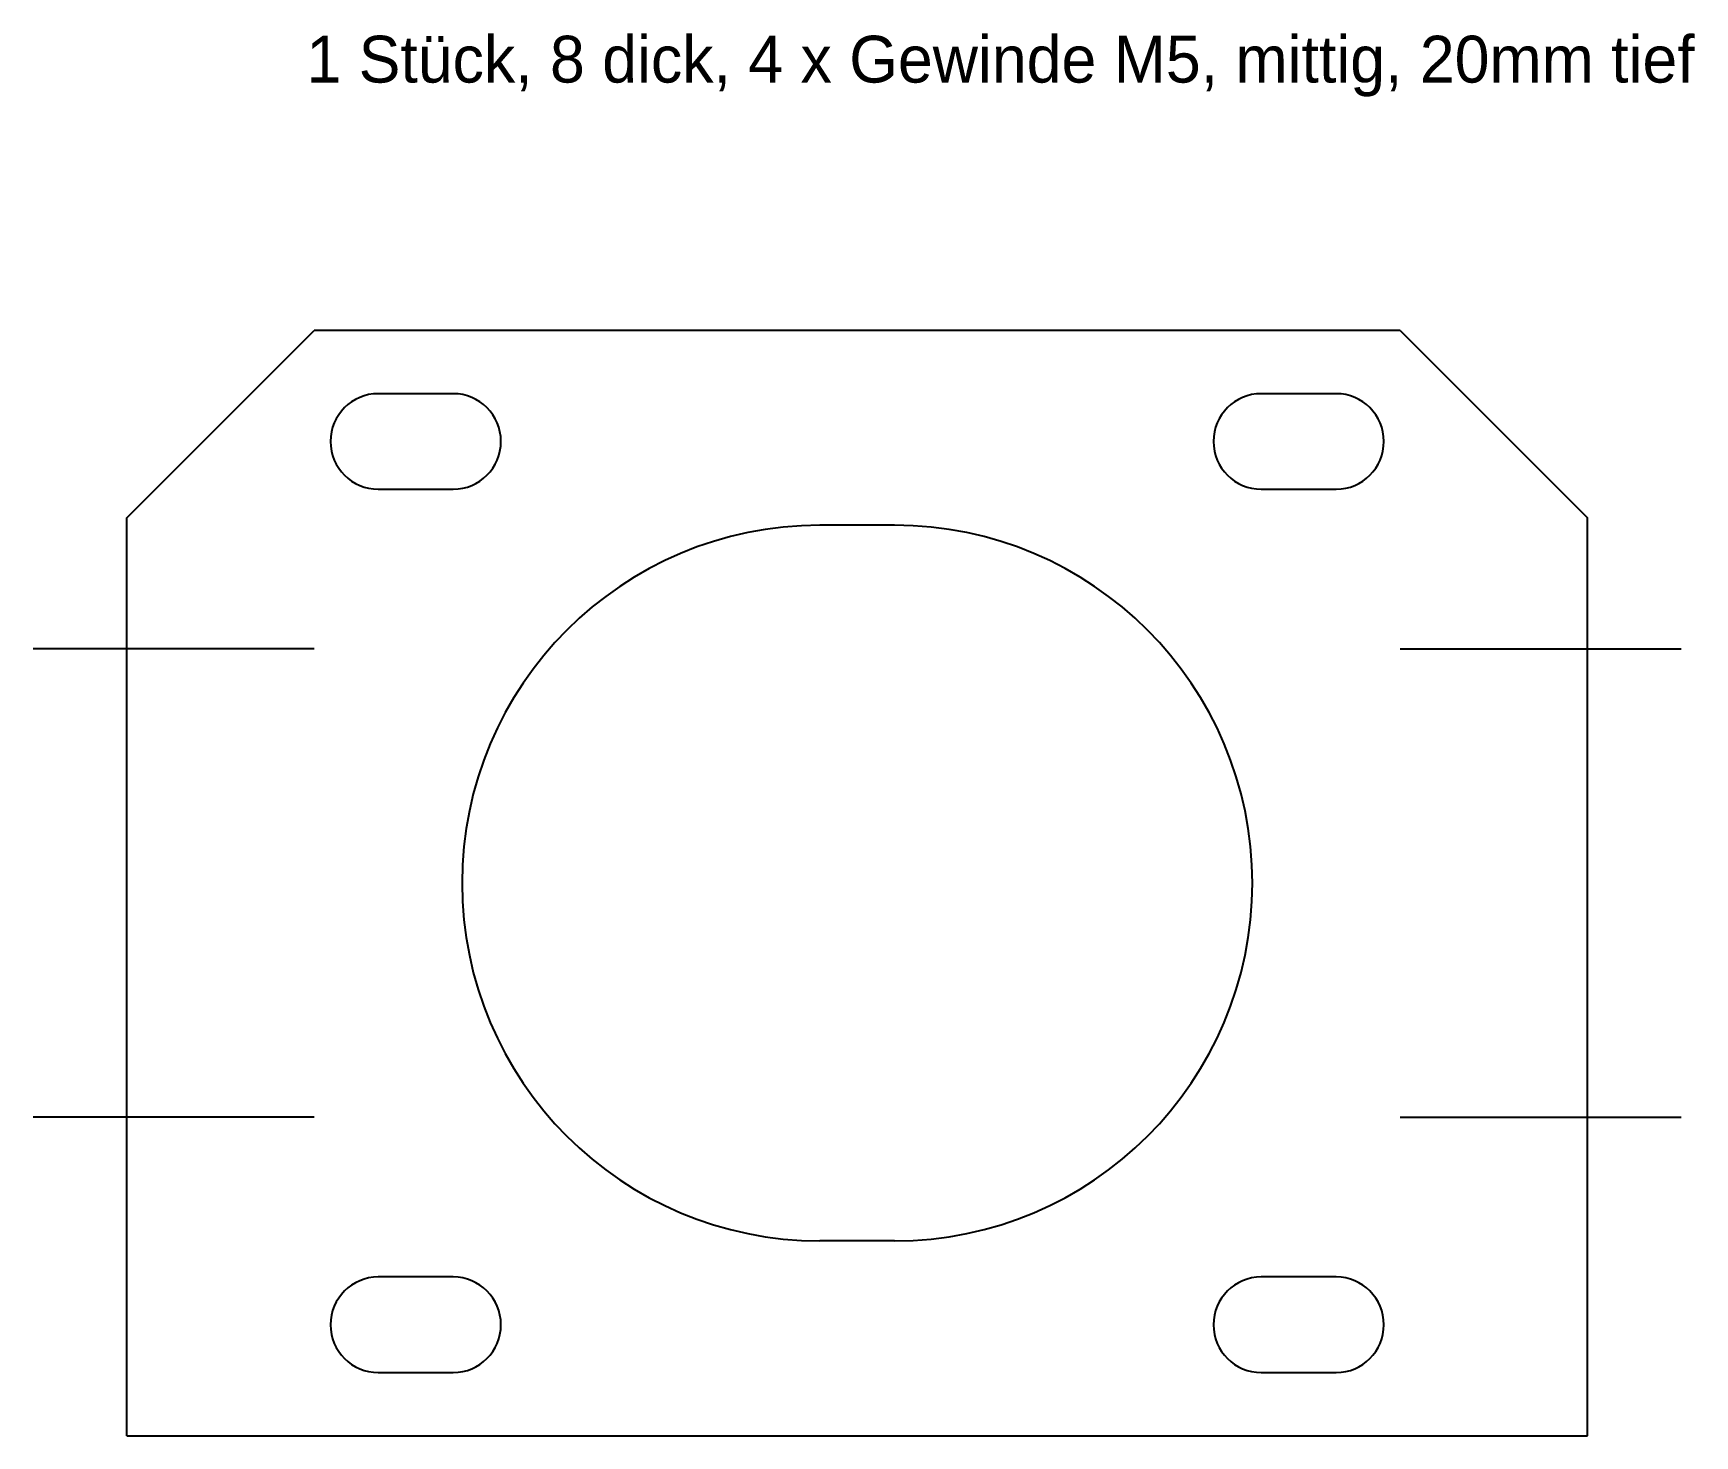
# Model space of a CAD drawing. Header units: millimetres. Extents: x 126 to 214.7, y 70.5 to 145.4.
import ezdxf

# ---------------------------------------------------------------- set-up
doc = ezdxf.new("R2010")
doc.units = ezdxf.units.MM

msp = doc.modelspace()

# ---------------------------------------------------------------- linework, layer by layer
for p, q in [((131, 119.5), (141, 129.5)), ((199, 129.5), (141, 129.5)), ((199, 129.5), (209, 119.5)), ((148.425, 126.125), (144.425, 126.125)), ((195.575, 126.125), (191.575, 126.125)), ((144.425, 121.025), (148.425, 121.025)), ((191.575, 121.025), (195.575, 121.025)), ((131, 70.5), (131, 119.5)), ((172, 119.1), (168, 119.1)), ((209, 70.5), (209, 119.5)), ((141, 112.5), (126, 112.5)), ((199, 112.5), (214, 112.5)), ((141, 87.5), (126, 87.5)), ((199, 87.5), (214, 87.5)), ((172, 80.9), (168, 80.9)), ((148.425, 78.975), (144.425, 78.975)), ((195.575, 78.975), (191.575, 78.975)), ((144.425, 73.875), (148.425, 73.875)), ((191.575, 73.875), (195.575, 73.875)), ((131, 70.5), (209, 70.5))]:
    msp.add_line(p, q)
for centre, radius, start, end in [((144.425, 123.575), 2.55, 90, 270), ((148.425, 123.575), 2.55, 270, 90), ((191.575, 123.575), 2.55, 90, 270), ((195.575, 123.575), 2.55, 270, 90), ((168, 100), 19.1, 90, 270), ((172, 100), 19.1, 270, 90), ((144.425, 76.425), 2.55, 90, 270), ((148.425, 76.425), 2.55, 270, 90), ((191.575, 76.425), 2.55, 90, 270), ((195.575, 76.425), 2.55, 270, 90)]:
    msp.add_arc(centre, radius, start, end)

# ---------------------------------------------------------------- texts
at = {"insert": (140.589, 145.231), "char_height": 2.5, "width": 70.3746, "attachment_point": 1}
msp.add_mtext('1 Stück, 8 dick, 4 x Gewinde M5, mittig, 20mm tief', dxfattribs=at)

doc.saveas('drawing.dxf')
